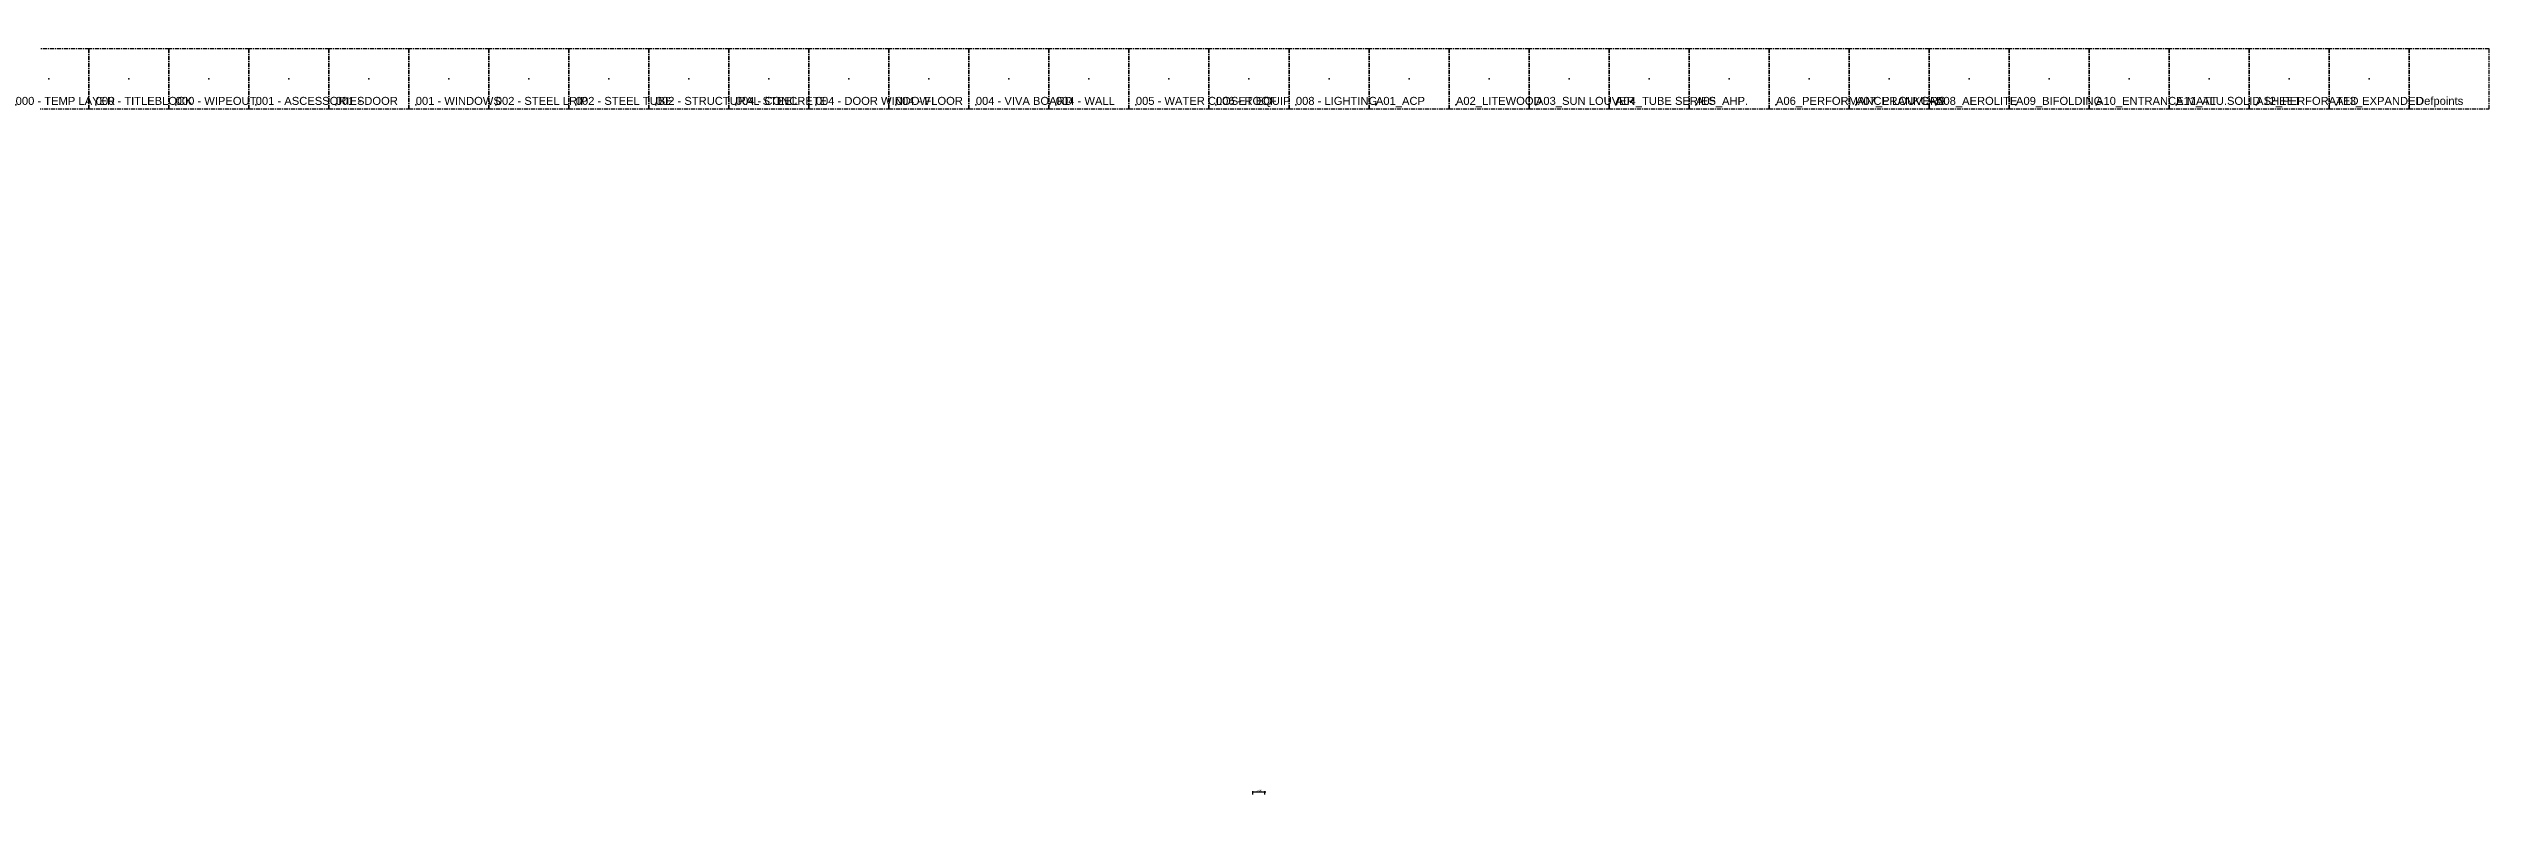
# Model space of a CAD drawing. Header units: millimetres. Extents: x -7838 to 162527, y -32093 to 60038.
# Drawn here: x 7380 to 10430, y 8336 to 9269 of the extents above; entities that cross this region are included whole.
import ezdxf

# ---------------------------------------------------------------- set-up
doc = ezdxf.new("R2010")
doc.units = ezdxf.units.MM
doc.linetypes.add('005_GG_TA_LINE', pattern=[13.75, 5, -1.25, 1.25, -1.25, 5])
for name, color, linetype in [('000 - D I M', 6, 'Continuous'), ('000 - TEMP LAYER', 250, 'Continuous'), ('000 - TITLEBLOCK', 4, 'Continuous'), ('000 - WIPEOUT', 250, 'Continuous'), ('001 - ASCESSORIES', 1, 'Continuous'), ('001 - DOOR', 2, 'Continuous'), ('001 - WINDOWS', 2, 'Continuous'), ('002 - STEEL LRIP', 4, 'Continuous'), ('002 - STEEL TUBE', 4, 'Continuous'), ('002 - STRUCTURAL STEEL', 4, 'Continuous'), ('004 - CONCRETE', 5, 'Continuous'), ('004 - DOOR WINDOW', 1, 'Continuous'), ('004 - FLOOR', 1, 'Continuous'), ('004 - VIVA BOARD', 3, 'Continuous'), ('004 - WALL', 3, 'Continuous'), ('005 - WATER CLOSET EQUIP', 1, 'Continuous'), ('006 - ROOF', 1, 'Continuous'), ('008 - LIGHTING', 7, 'Continuous'), ('A01_ACP', 7, 'Continuous'), ('A02_LITEWOOD', 7, 'Continuous'), ('A03_SUN LOUVER', 7, 'Continuous'), ('A04_TUBE SERIES', 7, 'Continuous'), ('A05_AHP.', 7, 'Continuous'), ('A06_PERFORMANCE LOUVERS', 7, 'Continuous'), ('A07_PRANKCAD', 7, 'Continuous'), ('A08_AEROLITE', 7, 'Continuous'), ('A09_BIFOLDING', 7, 'Continuous'), ('A10_ENTRANCE MATT', 7, 'Continuous'), ('A11_ALU.SOLID SHEET', 7, 'Continuous'), ('A12_PERFORATED', 1, 'Continuous'), ('A13_EXPANDED', 7, 'Continuous')]:
    doc.layers.add(name, color=color, linetype=linetype)
doc.styles.add('CORDIA', font='cordia.shx')
doc.styles.get("Standard").update_dxf_attribs({"font": 'arial.ttf'})
doc.dimstyles.new('DIM E-E', dxfattribs={"dimscale": 2, "dimtxt": 0.18, "dimasz": 0.1, "dimexe": 0.1, "dimexo": 0.1, "dimgap": 0.09, "dimtad": 1, "dimtoh": 1, "dimzin": 0, "dimdsep": 46, "dimtxsty": 'CORDIA', "dimblk": 'OBLIQUE', "dimcen": 0.1, "dimdle": 0.1, "dimclrd": 40, "dimclre": 140, "dimclrt": 3, "dimadec": 0, "dimazin": 0, "dimtfac": 1, "dimtix": 1, "dimtmove": 2, "dimatfit": 3, "dimfxl": 1, "dimtolj": 1, "dimtzin": 0, "dimarcsym": 0})

# ---------------------------------------------------------------- blocks, each defined once
blk = doc.blocks.new('*U93')
at = {"color": 0, "linetype": '005_GG_TA_LINE'}
blk.add_lwpolyline([(0, 0), (100, 0), (100, 75), (0, 75)], close=True, dxfattribs=at)
for p in [(50, 37.5), (8.6, 4.9)]:
    blk.add_point(p, dxfattribs=at)
blk.add_attdef('NAMEBLK', (8.6, 4.9), '', height=10, dxfattribs=at)
blk = doc.blocks.new('_Oblique')
at = {"color": 0, "linetype": 'ByBlock', "lineweight": -2}
blk.add_line((-0.5, -0.5), (0.5, 0.5), dxfattribs=at)

msp = doc.modelspace()

# ---------------------------------------------------------------- block references
at = {"layer": '000 - TEMP LAYER'}
msp.add_blockref('*U93', (7330.36857, 9194.18052), dxfattribs=at).add_auto_attribs({'NAMEBLK': '000 - TEMP LAYER'})
at = {"layer": '000 - TITLEBLOCK'}
msp.add_blockref('*U93', (7430.36857, 9194.18052), dxfattribs=at).add_auto_attribs({'NAMEBLK': '000 - TITLEBLOCK'})
at = {"layer": '000 - WIPEOUT'}
msp.add_blockref('*U93', (7530.36857, 9194.18052), dxfattribs=at).add_auto_attribs({'NAMEBLK': '000 - WIPEOUT'})
at = {"layer": '001 - ASCESSORIES'}
msp.add_blockref('*U93', (7630.36857, 9194.18052), dxfattribs=at).add_auto_attribs({'NAMEBLK': '001 - ASCESSORIES'})
at = {"layer": '001 - DOOR'}
msp.add_blockref('*U93', (7730.36857, 9194.18052), dxfattribs=at).add_auto_attribs({'NAMEBLK': '001 - DOOR'})
at = {"layer": '001 - WINDOWS'}
msp.add_blockref('*U93', (7830.36857, 9194.18052), dxfattribs=at).add_auto_attribs({'NAMEBLK': '001 - WINDOWS'})
at = {"layer": '002 - STEEL LRIP'}
msp.add_blockref('*U93', (7930.36857, 9194.18052), dxfattribs=at).add_auto_attribs({'NAMEBLK': '002 - STEEL LRIP'})
at = {"layer": '002 - STEEL TUBE'}
msp.add_blockref('*U93', (8030.36857, 9194.18052), dxfattribs=at).add_auto_attribs({'NAMEBLK': '002 - STEEL TUBE'})
at = {"layer": '002 - STRUCTURAL STEEL'}
msp.add_blockref('*U93', (8130.36857, 9194.18052), dxfattribs=at).add_auto_attribs({'NAMEBLK': '002 - STRUCTURAL STEEL'})
at = {"layer": '004 - CONCRETE'}
msp.add_blockref('*U93', (8230.36857, 9194.18052), dxfattribs=at).add_auto_attribs({'NAMEBLK': '004 - CONCRETE'})
at = {"layer": '004 - DOOR WINDOW'}
msp.add_blockref('*U93', (8330.36857, 9194.18052), dxfattribs=at).add_auto_attribs({'NAMEBLK': '004 - DOOR WINDOW'})
at = {"layer": '004 - FLOOR'}
msp.add_blockref('*U93', (8430.36857, 9194.18052), dxfattribs=at).add_auto_attribs({'NAMEBLK': '004 - FLOOR'})
at = {"layer": '004 - VIVA BOARD'}
msp.add_blockref('*U93', (8530.36857, 9194.18052), dxfattribs=at).add_auto_attribs({'NAMEBLK': '004 - VIVA BOARD'})
at = {"layer": '004 - WALL'}
msp.add_blockref('*U93', (8630.36857, 9194.18052), dxfattribs=at).add_auto_attribs({'NAMEBLK': '004 - WALL'})
at = {"layer": '005 - WATER CLOSET EQUIP'}
msp.add_blockref('*U93', (8730.36857, 9194.18052), dxfattribs=at).add_auto_attribs({'NAMEBLK': '005 - WATER CLOSET EQUIP'})
at = {"layer": '006 - ROOF'}
msp.add_blockref('*U93', (8830.36857, 9194.18052), dxfattribs=at).add_auto_attribs({'NAMEBLK': '006 - ROOF'})
at = {"layer": '008 - LIGHTING'}
msp.add_blockref('*U93', (8930.36857, 9194.18052), dxfattribs=at).add_auto_attribs({'NAMEBLK': '008 - LIGHTING'})
at = {"layer": 'A01_ACP'}
msp.add_blockref('*U93', (9030.36857, 9194.18052), dxfattribs=at).add_auto_attribs({'NAMEBLK': 'A01_ACP'})
at = {"layer": 'A02_LITEWOOD'}
msp.add_blockref('*U93', (9130.36857, 9194.18052), dxfattribs=at).add_auto_attribs({'NAMEBLK': 'A02_LITEWOOD'})
at = {"layer": 'A03_SUN LOUVER'}
msp.add_blockref('*U93', (9230.36857, 9194.18052), dxfattribs=at).add_auto_attribs({'NAMEBLK': 'A03_SUN LOUVER'})
at = {"layer": 'A04_TUBE SERIES'}
msp.add_blockref('*U93', (9330.36857, 9194.18052), dxfattribs=at).add_auto_attribs({'NAMEBLK': 'A04_TUBE SERIES'})
at = {"layer": 'A05_AHP.'}
msp.add_blockref('*U93', (9430.36857, 9194.18052), dxfattribs=at).add_auto_attribs({'NAMEBLK': 'A05_AHP.'})
at = {"layer": 'A06_PERFORMANCE LOUVERS'}
msp.add_blockref('*U93', (9530.36857, 9194.18052), dxfattribs=at).add_auto_attribs({'NAMEBLK': 'A06_PERFORMANCE LOUVERS'})
at = {"layer": 'A07_PRANKCAD'}
msp.add_blockref('*U93', (9630.36857, 9194.18052), dxfattribs=at).add_auto_attribs({'NAMEBLK': 'A07_PRANKCAD'})
at = {"layer": 'A08_AEROLITE'}
msp.add_blockref('*U93', (9730.36857, 9194.18052), dxfattribs=at).add_auto_attribs({'NAMEBLK': 'A08_AEROLITE'})
at = {"layer": 'A09_BIFOLDING'}
msp.add_blockref('*U93', (9830.36857, 9194.18052), dxfattribs=at).add_auto_attribs({'NAMEBLK': 'A09_BIFOLDING'})
at = {"layer": 'A10_ENTRANCE MATT'}
msp.add_blockref('*U93', (9930.36857, 9194.18052), dxfattribs=at).add_auto_attribs({'NAMEBLK': 'A10_ENTRANCE MATT'})
at = {"layer": 'A11_ALU.SOLID SHEET'}
msp.add_blockref('*U93', (10030.36857, 9194.18052), dxfattribs=at).add_auto_attribs({'NAMEBLK': 'A11_ALU.SOLID SHEET'})
at = {"layer": 'A12_PERFORATED'}
msp.add_blockref('*U93', (10130.36857, 9194.18052), dxfattribs=at).add_auto_attribs({'NAMEBLK': 'A12_PERFORATED'})
at = {"layer": 'A13_EXPANDED'}
msp.add_blockref('*U93', (10230.36857, 9194.18052), dxfattribs=at).add_auto_attribs({'NAMEBLK': 'A13_EXPANDED'})
at = {"layer": 'Defpoints'}
msp.add_blockref('*U93', (10330.36857, 9194.18052), dxfattribs=at).add_auto_attribs({'NAMEBLK': 'Defpoints'})

# ---------------------------------------------------------------- dimensions: what is measured, and where the dimension line sits
at = {"layer": '000 - D I M'}
msp.add_linear_dim(base=(8900.30824, 8340.21284), p1=(8885.35673, 8336.21284), p2=(8900.30824, 8336.21284), dimstyle='DIM E-E', override={"dimscale": 10}, dxfattribs=at).render()

doc.saveas('drawing.dxf')
